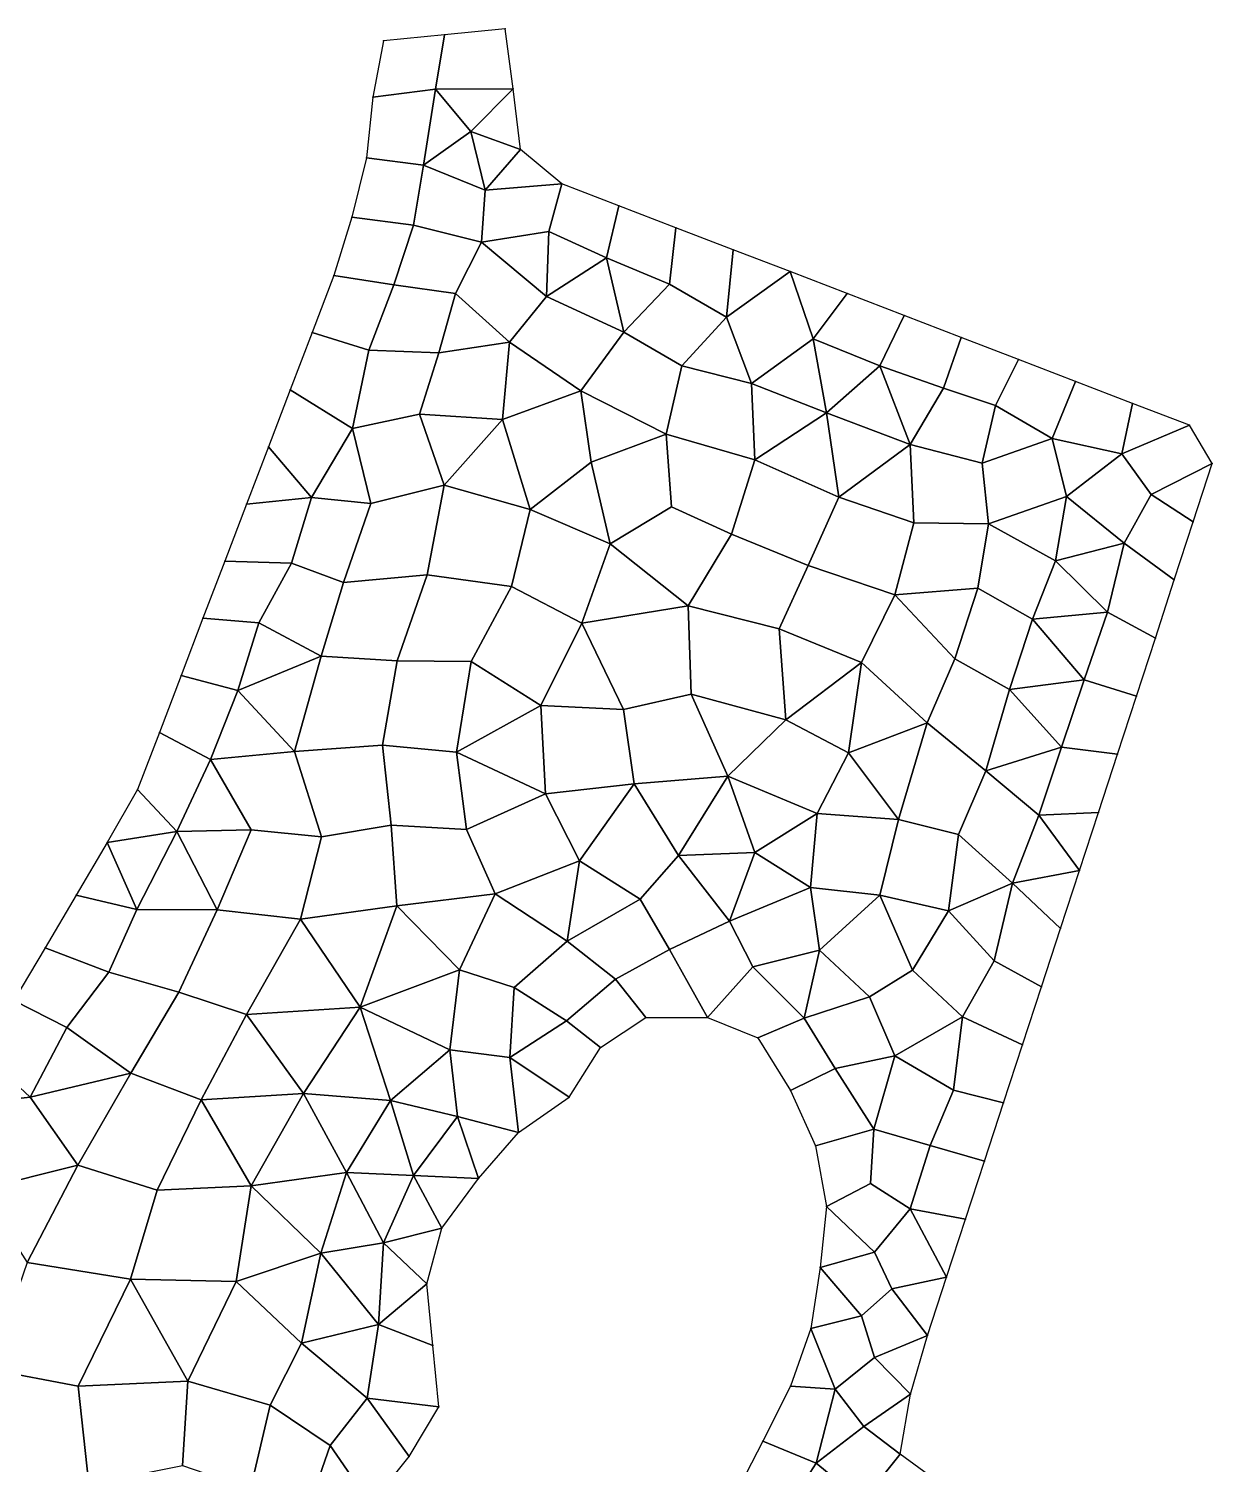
# Model space of a CAD drawing. Extents: x 380707 to 407438, y 6452841 to 6483357.
# Drawn here: x 391847.7 to 392040.9, y 6463491 to 6463725.3 of the extents above; entities that cross this region are included whole.
import ezdxf

# ---------------------------------------------------------------- set-up
doc = ezdxf.new("R2010")
doc.units = 0
for name, color, linetype in [('MESH_BOUND', 25, 'CONTINUOUS'), ('MESH_ELEMS', 18, 'CONTINUOUS'), ('MESH_NDSTRNGS', 17, 'CONTINUOUS'), ('MESH_NODES', 18, 'CONTINUOUS')]:
    doc.layers.add(name, color=color, linetype=linetype)

msp = doc.modelspace()

# ---------------------------------------------------------------- linework, layer by layer
at = {"layer": 'MESH_BOUND', "color": 25}
for points in [[(391925.517, 6463725.29, 2.354), (391915.587, 6463724.29, 2.381)], [(391926.801, 6463715.48, 2.419), (391925.517, 6463725.29, 2.354)], [(391905.657, 6463723.29, 2.382), (391903.884, 6463714.13, 2.41)], [(391915.587, 6463724.29, 2.381), (391905.657, 6463723.29, 2.382)], [(391928.012, 6463705.57, 0.844), (391926.801, 6463715.48, 2.419)], [(391903.884, 6463714.13, 2.41), (391902.882, 6463704.2, -1.199)], [(391902.882, 6463704.2, -1.199), (391900.49, 6463694.53, -1.261)], [(391934.734, 6463699.96, 1.141), (391928.012, 6463705.57, 0.844)], [(391944.049, 6463696.38, -0.44), (391934.734, 6463699.96, 1.141)], [(391900.49, 6463694.53, -1.261), (391897.534, 6463685.01, 0.052)], [(391953.365, 6463692.8, -1.881), (391944.049, 6463696.38, -0.44)], [(391962.68, 6463689.22, -1.725), (391953.365, 6463692.8, -1.881)], [(391971.995, 6463685.64, -0.803), (391962.68, 6463689.22, -1.725)], [(391897.534, 6463685.01, 0.052), (391893.975, 6463675.68, 1.649)], [(391981.31, 6463682.05, 1.838), (391971.995, 6463685.64, -0.803)], [(391990.625, 6463678.47, 0.335), (391981.31, 6463682.05, 1.838)], [(391999.94, 6463674.89, -1.229), (391990.625, 6463678.47, 0.335)], [(391893.975, 6463675.68, 1.649), (391890.416, 6463666.36, 2.757)], [(392009.256, 6463671.31, 1.126), (391999.94, 6463674.89, -1.229)], [(392018.571, 6463667.73, 0.098), (392009.256, 6463671.31, 1.126)], [(391890.416, 6463666.36, 2.757), (391886.857, 6463657.04, 0.383)], [(392027.886, 6463664.14, -1.284), (392018.571, 6463667.73, 0.098)], [(392037.201, 6463660.56, 0.294), (392027.886, 6463664.14, -1.284)], [(392040.898, 6463654.31, 1.72), (392037.201, 6463660.56, 0.294)], [(391886.857, 6463657.04, 0.383), (391883.298, 6463647.71, 2.064)], [(392037.8, 6463644.82, 0.501), (392040.898, 6463654.31, 1.72)], [(391883.298, 6463647.71, 2.064), (391879.739, 6463638.39, 0.756)], [(392034.702, 6463635.33, 0.964), (392037.8, 6463644.82, 0.501)], [(391879.739, 6463638.39, 0.756), (391876.18, 6463629.06, 0.36)], [(392031.604, 6463625.84, 1.719), (392034.702, 6463635.33, 0.964)], [(391876.18, 6463629.06, 0.36), (391872.62, 6463619.74, 0.917)], [(392028.506, 6463616.36, 1.879), (392031.604, 6463625.84, 1.719)], [(391872.62, 6463619.74, 0.917), (391869.061, 6463610.42, -0.744)], [(392025.407, 6463606.87, 1.878), (392028.506, 6463616.36, 1.879)], [(391869.061, 6463610.42, -0.744), (391865.502, 6463601.09, 0.768)], [(392022.309, 6463597.38, 1.883), (392025.407, 6463606.87, 1.878)], [(391865.502, 6463601.09, 0.768), (391860.552, 6463592.44, 2.544)], [(392019.211, 6463587.9, 0.955), (392022.309, 6463597.38, 1.883)], [(391860.552, 6463592.44, 2.544), (391855.474, 6463583.85, 2.726)], [(392016.113, 6463578.41, 1.555), (392019.211, 6463587.9, 0.955)], [(391855.474, 6463583.85, 2.726), (391850.395, 6463575.26, 1.204)], [(392013.015, 6463568.92, 1.992), (392016.113, 6463578.41, 1.555)], [(391850.395, 6463575.26, 1.204), (391845.316, 6463566.66, 0.321)], [(392009.917, 6463559.43, 1.856), (392013.015, 6463568.92, 1.992)], [(391941.067, 6463559, -0.137), (391948.441, 6463563.9, -0.472)], [(391948.441, 6463563.9, -0.472), (391958.519, 6463563.9, -0.319)], [(391958.519, 6463563.9, -0.319), (391966.746, 6463560.58, 0.024)], [(391966.746, 6463560.58, 0.024), (391972.039, 6463552.01, -0.022)], [(391935.935, 6463550.9, -0.054), (391941.067, 6463559, -0.137)], [(392006.819, 6463549.95, 1.766), (392009.917, 6463559.43, 1.856)], [(391972.039, 6463552.01, -0.022), (391976.126, 6463542.97, 0.464)], [(391927.665, 6463545.14, -0.296), (391935.935, 6463550.9, -0.054)], [(392003.721, 6463540.46, 1.648), (392006.819, 6463549.95, 1.766)], [(391921.117, 6463537.61, -0.235), (391927.665, 6463545.14, -0.296)], [(391976.126, 6463542.97, 0.464), (391977.934, 6463533.06, -0.071)], [(392000.623, 6463530.97, 1.17), (392003.721, 6463540.46, 1.648)], [(391915.142, 6463529.5, -0.327), (391921.117, 6463537.61, -0.235)], [(391977.934, 6463533.06, -0.071), (391976.904, 6463523.1, -0.211)], [(391997.525, 6463521.49, 0.148), (392000.623, 6463530.97, 1.17)], [(391912.698, 6463520.41, -0.142), (391915.142, 6463529.5, -0.327)], [(391976.904, 6463523.1, -0.211), (391975.385, 6463513.14, 0.151)], [(391994.427, 6463512, -0.721), (391997.525, 6463521.49, 0.148)], [(391913.679, 6463510.38, -0.221), (391912.698, 6463520.41, -0.142)], [(391975.385, 6463513.14, 0.151), (391972.042, 6463503.75, 1.333)], [(391991.648, 6463502.43, 1.379), (391994.427, 6463512, -0.721)], [(391914.66, 6463500.35, -0.316), (391913.679, 6463510.38, -0.221)], [(391972.042, 6463503.75, 1.333), (391967.556, 6463494.73, -0.72)], [(391989.96, 6463492.6, 0.621), (391991.648, 6463502.43, 1.379)], [(391909.829, 6463492.22, -0.838), (391914.66, 6463500.35, -0.316)], [(391967.556, 6463494.73, -0.72), (391962.907, 6463485.79, -2.578)], [(391996.884, 6463487.56, -1.059), (391989.96, 6463492.6, 0.621)], [(391903.577, 6463484.42, 0.105), (391909.829, 6463492.22, -0.838)]]:
    msp.add_polyline3d(points, dxfattribs=at)
at = {"layer": 'MESH_ELEMS', "color": 178}
for points in [[(391926.801, 6463715.48, 2.419), (391925.517, 6463725.29, 2.354), (391915.587, 6463724.29, 2.381), (391914.151, 6463715.4, 2.418)], [(391914.151, 6463715.4, 2.418), (391915.587, 6463724.29, 2.381), (391905.657, 6463723.29, 2.382), (391903.884, 6463714.13, 2.41)], [(391912.189, 6463703.03, -1.742), (391914.151, 6463715.4, 2.418), (391903.884, 6463714.13, 2.41), (391902.882, 6463704.2, -1.199)], [(391914.151, 6463715.4, 2.418), (391912.189, 6463703.03, -1.742), (391919.907, 6463708.54, 0.647), (391914.151, 6463715.4, 2.418)], [(391926.801, 6463715.48, 2.419), (391914.151, 6463715.4, 2.418), (391919.907, 6463708.54, 0.647), (391926.801, 6463715.48, 2.419)], [(391919.907, 6463708.54, 0.647), (391928.012, 6463705.57, 0.844), (391926.801, 6463715.48, 2.419), (391919.907, 6463708.54, 0.647)], [(391922.251, 6463698.95, -1.949), (391919.907, 6463708.54, 0.647), (391912.189, 6463703.03, -1.742), (391922.251, 6463698.95, -1.949)], [(391928.012, 6463705.57, 0.844), (391919.907, 6463708.54, 0.647), (391922.251, 6463698.95, -1.949), (391928.012, 6463705.57, 0.844)], [(391910.534, 6463693.25, -1.999), (391912.189, 6463703.03, -1.742), (391902.882, 6463704.2, -1.199), (391900.49, 6463694.53, -1.261)], [(391928.012, 6463705.57, 0.844), (391922.251, 6463698.95, -1.949), (391934.734, 6463699.96, 1.141), (391928.012, 6463705.57, 0.844)], [(391910.534, 6463693.25, -1.999), (391921.605, 6463690.44, -2.231), (391922.251, 6463698.95, -1.949), (391912.189, 6463703.03, -1.742)], [(391932.643, 6463692.18, -2.263), (391934.734, 6463699.96, 1.141), (391922.251, 6463698.95, -1.949), (391921.605, 6463690.44, -2.231)], [(391932.643, 6463692.18, -2.263), (391942.027, 6463687.9, -2.375), (391944.049, 6463696.38, -0.44), (391934.734, 6463699.96, 1.141)], [(391907.347, 6463683.49, -2.09), (391910.534, 6463693.25, -1.999), (391900.49, 6463694.53, -1.261), (391897.534, 6463685.01, 0.052)], [(391942.027, 6463687.9, -2.375), (391952.306, 6463683.58, -2.509), (391953.365, 6463692.8, -1.881), (391944.049, 6463696.38, -0.44)], [(391917.403, 6463682.06, -2.42), (391921.605, 6463690.44, -2.231), (391910.534, 6463693.25, -1.999), (391907.347, 6463683.49, -2.09)], [(391932.643, 6463692.18, -2.263), (391921.605, 6463690.44, -2.231), (391932.24, 6463681.56, -2.568), (391932.643, 6463692.18, -2.263)], [(391932.24, 6463681.56, -2.568), (391942.027, 6463687.9, -2.375), (391932.643, 6463692.18, -2.263), (391932.24, 6463681.56, -2.568)], [(391952.306, 6463683.58, -2.509), (391961.603, 6463678.22, -2.565), (391962.68, 6463689.22, -1.725), (391953.365, 6463692.8, -1.881)], [(391917.403, 6463682.06, -2.42), (391926.204, 6463674.14, -2.495), (391932.24, 6463681.56, -2.568), (391921.605, 6463690.44, -2.231)], [(391932.24, 6463681.56, -2.568), (391944.873, 6463675.74, -2.461), (391942.027, 6463687.9, -2.375), (391932.24, 6463681.56, -2.568)], [(391952.306, 6463683.58, -2.509), (391942.027, 6463687.9, -2.375), (391944.873, 6463675.74, -2.461), (391952.306, 6463683.58, -2.509)], [(391961.603, 6463678.22, -2.565), (391971.995, 6463685.64, -0.803), (391962.68, 6463689.22, -1.725), (391961.603, 6463678.22, -2.565)], [(391903.222, 6463672.84, -2.169), (391907.347, 6463683.49, -2.09), (391897.534, 6463685.01, 0.052), (391893.975, 6463675.68, 1.649)], [(391961.603, 6463678.22, -2.565), (391965.682, 6463667.38, -2.532), (391975.779, 6463674.67, -2.545), (391971.995, 6463685.64, -0.803)], [(391975.779, 6463674.67, -2.545), (391981.31, 6463682.05, 1.838), (391971.995, 6463685.64, -0.803), (391975.779, 6463674.67, -2.545)], [(391914.649, 6463672.37, -2.55), (391917.403, 6463682.06, -2.42), (391907.347, 6463683.49, -2.09), (391903.222, 6463672.84, -2.169)], [(391952.306, 6463683.58, -2.509), (391944.873, 6463675.74, -2.461), (391954.352, 6463670.25, -2.502), (391961.603, 6463678.22, -2.565)], [(391917.403, 6463682.06, -2.42), (391914.649, 6463672.37, -2.55), (391926.204, 6463674.14, -2.495), (391917.403, 6463682.06, -2.42)], [(391944.873, 6463675.74, -2.461), (391932.24, 6463681.56, -2.568), (391926.204, 6463674.14, -2.495), (391937.826, 6463666.18, -2.428)], [(391986.626, 6463670.26, -2.482), (391990.625, 6463678.47, 0.335), (391981.31, 6463682.05, 1.838), (391975.779, 6463674.67, -2.545)], [(391965.682, 6463667.38, -2.532), (391961.603, 6463678.22, -2.565), (391954.352, 6463670.25, -2.502), (391965.682, 6463667.38, -2.532)], [(391997.039, 6463666.61, -2.422), (391999.94, 6463674.89, -1.229), (391990.625, 6463678.47, 0.335), (391986.626, 6463670.26, -2.482)], [(391903.222, 6463672.84, -2.169), (391893.975, 6463675.68, 1.649), (391890.416, 6463666.36, 2.757), (391900.561, 6463660.03, -2.299)], [(391937.826, 6463666.18, -2.428), (391951.756, 6463659.09, -2.471), (391954.352, 6463670.25, -2.502), (391944.873, 6463675.74, -2.461)], [(391925.047, 6463661.5, -2.47), (391926.204, 6463674.14, -2.495), (391914.649, 6463672.37, -2.55), (391911.504, 6463662.37, -2.52)], [(391925.047, 6463661.5, -2.47), (391937.826, 6463666.18, -2.428), (391926.204, 6463674.14, -2.495), (391925.047, 6463661.5, -2.47)], [(391975.779, 6463674.67, -2.545), (391965.682, 6463667.38, -2.532), (391977.953, 6463662.62, -2.518), (391975.779, 6463674.67, -2.545)], [(391975.779, 6463674.67, -2.545), (391977.953, 6463662.62, -2.518), (391986.626, 6463670.26, -2.482), (391975.779, 6463674.67, -2.545)], [(392005.519, 6463663.77, -1.904), (392009.256, 6463671.31, 1.126), (391999.94, 6463674.89, -1.229), (391997.039, 6463666.61, -2.422)], [(391911.504, 6463662.37, -2.52), (391914.649, 6463672.37, -2.55), (391903.222, 6463672.84, -2.169), (391900.561, 6463660.03, -2.299)], [(392018.571, 6463667.73, 0.098), (392009.256, 6463671.31, 1.126), (392005.519, 6463663.77, -1.904), (392014.79, 6463658.43, -2.124)], [(391951.756, 6463659.09, -2.471), (391966.235, 6463654.9, -2.457), (391965.682, 6463667.38, -2.532), (391954.352, 6463670.25, -2.502)], [(391991.586, 6463657.42, -2.557), (391986.626, 6463670.26, -2.482), (391977.953, 6463662.62, -2.518), (391991.586, 6463657.42, -2.557)], [(391986.626, 6463670.26, -2.482), (391991.586, 6463657.42, -2.557), (391997.039, 6463666.61, -2.422), (391986.626, 6463670.26, -2.482)], [(391886.857, 6463657.04, 0.383), (391893.893, 6463648.75, -2.165), (391900.561, 6463660.03, -2.299), (391890.416, 6463666.36, 2.757)], [(391939.533, 6463654.55, -2.421), (391937.826, 6463666.18, -2.428), (391925.047, 6463661.5, -2.47), (391929.557, 6463646.83, -2.43)], [(391939.533, 6463654.55, -2.421), (391951.756, 6463659.09, -2.471), (391937.826, 6463666.18, -2.428), (391939.533, 6463654.55, -2.421)], [(391966.235, 6463654.9, -2.457), (391977.953, 6463662.62, -2.518), (391965.682, 6463667.38, -2.532), (391966.235, 6463654.9, -2.457)], [(392003.357, 6463654.36, -2.524), (392005.519, 6463663.77, -1.904), (391997.039, 6463666.61, -2.422), (391991.586, 6463657.42, -2.557)], [(392014.79, 6463658.43, -2.124), (392026.141, 6463655.89, -1.928), (392027.886, 6463664.14, -1.284), (392018.571, 6463667.73, 0.098)], [(392003.357, 6463654.36, -2.524), (392014.79, 6463658.43, -2.124), (392005.519, 6463663.77, -1.904), (392003.357, 6463654.36, -2.524)], [(392027.886, 6463664.14, -1.284), (392026.141, 6463655.89, -1.928), (392037.201, 6463660.56, 0.294), (392027.886, 6463664.14, -1.284)], [(391911.504, 6463662.37, -2.52), (391900.561, 6463660.03, -2.299), (391903.55, 6463647.8, -2.524), (391915.528, 6463650.78, -2.511)], [(391925.047, 6463661.5, -2.47), (391911.504, 6463662.37, -2.52), (391915.528, 6463650.78, -2.511), (391925.047, 6463661.5, -2.47)], [(391925.047, 6463661.5, -2.47), (391915.528, 6463650.78, -2.511), (391929.557, 6463646.83, -2.43), (391925.047, 6463661.5, -2.47)], [(391966.235, 6463654.9, -2.457), (391979.927, 6463648.82, -2.444), (391977.953, 6463662.62, -2.518), (391966.235, 6463654.9, -2.457)], [(391991.586, 6463657.42, -2.557), (391977.953, 6463662.62, -2.518), (391979.927, 6463648.82, -2.444), (391991.586, 6463657.42, -2.557)], [(391893.893, 6463648.75, -2.165), (391903.55, 6463647.8, -2.524), (391900.561, 6463660.03, -2.299), (391893.893, 6463648.75, -2.165)], [(391952.654, 6463647.25, -2.437), (391951.756, 6463659.09, -2.471), (391939.533, 6463654.55, -2.421), (391942.62, 6463641.22, -2.388)], [(391966.235, 6463654.9, -2.457), (391951.756, 6463659.09, -2.471), (391952.654, 6463647.25, -2.437), (391962.459, 6463642.79, -2.435)], [(392030.947, 6463649.28, -1.852), (392040.898, 6463654.31, 1.72), (392037.201, 6463660.56, 0.294), (392026.141, 6463655.89, -1.928)], [(391893.893, 6463648.75, -2.165), (391886.857, 6463657.04, 0.383), (391883.298, 6463647.71, 2.064), (391893.893, 6463648.75, -2.165)], [(391979.927, 6463648.82, -2.444), (391992.201, 6463644.65, -2.46), (391991.586, 6463657.42, -2.557), (391979.927, 6463648.82, -2.444)], [(391992.201, 6463644.65, -2.46), (392004.37, 6463644.46, -2.458), (392003.357, 6463654.36, -2.524), (391991.586, 6463657.42, -2.557)], [(392017.126, 6463648.93, -2.165), (392014.79, 6463658.43, -2.124), (392003.357, 6463654.36, -2.524), (392004.37, 6463644.46, -2.458)], [(392014.79, 6463658.43, -2.124), (392017.126, 6463648.93, -2.165), (392026.141, 6463655.89, -1.928), (392014.79, 6463658.43, -2.124)], [(391929.557, 6463646.83, -2.43), (391942.62, 6463641.22, -2.388), (391939.533, 6463654.55, -2.421), (391929.557, 6463646.83, -2.43)], [(391962.459, 6463642.79, -2.435), (391974.964, 6463637.65, -2.377), (391979.927, 6463648.82, -2.444), (391966.235, 6463654.9, -2.457)], [(392030.947, 6463649.28, -1.852), (392026.141, 6463655.89, -1.928), (392017.126, 6463648.93, -2.165), (392026.492, 6463641.33, -1.921)], [(392030.947, 6463649.28, -1.852), (392037.8, 6463644.82, 0.501), (392040.898, 6463654.31, 1.72), (392030.947, 6463649.28, -1.852)], [(391912.779, 6463636.17, -2.347), (391915.528, 6463650.78, -2.511), (391903.55, 6463647.8, -2.524), (391899.124, 6463634.92, -2.376)], [(391926.509, 6463634.27, -2.392), (391929.557, 6463646.83, -2.43), (391915.528, 6463650.78, -2.511), (391912.779, 6463636.17, -2.347)], [(391890.639, 6463638.05, -2.246), (391893.893, 6463648.75, -2.165), (391883.298, 6463647.71, 2.064), (391879.739, 6463638.39, 0.756)], [(391899.124, 6463634.92, -2.376), (391903.55, 6463647.8, -2.524), (391893.893, 6463648.75, -2.165), (391890.639, 6463638.05, -2.246)], [(391952.654, 6463647.25, -2.437), (391942.62, 6463641.22, -2.388), (391955.341, 6463631.08, -2.332), (391962.459, 6463642.79, -2.435)], [(391974.964, 6463637.65, -2.377), (391989.1, 6463632.89, -2.452), (391992.201, 6463644.65, -2.46), (391979.927, 6463648.82, -2.444)], [(392004.37, 6463644.46, -2.458), (392015.314, 6463638.45, -2.221), (392017.126, 6463648.93, -2.165), (392004.37, 6463644.46, -2.458)], [(392015.314, 6463638.45, -2.221), (392026.492, 6463641.33, -1.921), (392017.126, 6463648.93, -2.165), (392015.314, 6463638.45, -2.221)], [(392026.492, 6463641.33, -1.921), (392034.702, 6463635.33, 0.964), (392037.8, 6463644.82, 0.501), (392030.947, 6463649.28, -1.852)], [(391926.509, 6463634.27, -2.392), (391938.004, 6463628.29, -2.395), (391942.62, 6463641.22, -2.388), (391929.557, 6463646.83, -2.43)], [(391970.194, 6463627.33, -2.256), (391974.964, 6463637.65, -2.377), (391962.459, 6463642.79, -2.435), (391955.341, 6463631.08, -2.332)], [(392002.651, 6463633.97, -2.482), (392004.37, 6463644.46, -2.458), (391992.201, 6463644.65, -2.46), (391989.1, 6463632.89, -2.452)], [(392002.651, 6463633.97, -2.482), (392011.575, 6463628.9, -2.31), (392015.314, 6463638.45, -2.221), (392004.37, 6463644.46, -2.458)], [(391942.62, 6463641.22, -2.388), (391938.004, 6463628.29, -2.395), (391955.341, 6463631.08, -2.332), (391942.62, 6463641.22, -2.388)], [(392015.314, 6463638.45, -2.221), (392023.775, 6463630.04, -1.17), (392026.492, 6463641.33, -1.921), (392015.314, 6463638.45, -2.221)], [(392023.775, 6463630.04, -1.17), (392031.604, 6463625.84, 1.719), (392034.702, 6463635.33, 0.964), (392026.492, 6463641.33, -1.921)], [(391885.287, 6463628.3, -2.138), (391890.639, 6463638.05, -2.246), (391879.739, 6463638.39, 0.756), (391876.18, 6463629.06, 0.36)], [(391885.287, 6463628.3, -2.138), (391895.441, 6463622.88, -2.295), (391899.124, 6463634.92, -2.376), (391890.639, 6463638.05, -2.246)], [(392023.775, 6463630.04, -1.17), (392015.314, 6463638.45, -2.221), (392011.575, 6463628.9, -2.31), (392023.775, 6463630.04, -1.17)], [(391907.879, 6463622.14, -2.308), (391912.779, 6463636.17, -2.347), (391899.124, 6463634.92, -2.376), (391895.441, 6463622.88, -2.295)], [(391919.932, 6463622.03, -2.403), (391926.509, 6463634.27, -2.392), (391912.779, 6463636.17, -2.347), (391907.879, 6463622.14, -2.308)], [(391983.623, 6463621.86, -2.335), (391989.1, 6463632.89, -2.452), (391974.964, 6463637.65, -2.377), (391970.194, 6463627.33, -2.256)], [(391919.932, 6463622.03, -2.403), (391931.322, 6463614.84, -2.386), (391938.004, 6463628.29, -2.395), (391926.509, 6463634.27, -2.392)], [(391989.1, 6463632.89, -2.452), (391998.864, 6463622.43, -2.484), (392002.651, 6463633.97, -2.482), (391989.1, 6463632.89, -2.452)], [(391998.864, 6463622.43, -2.484), (392007.794, 6463617.41, -2.275), (392011.575, 6463628.9, -2.31), (392002.651, 6463633.97, -2.482)], [(391944.813, 6463614.16, -2.36), (391955.869, 6463616.66, -2.27), (391955.341, 6463631.08, -2.332), (391938.004, 6463628.29, -2.395)], [(391955.869, 6463616.66, -2.27), (391971.295, 6463612.48, -2.261), (391970.194, 6463627.33, -2.256), (391955.341, 6463631.08, -2.332)], [(391998.864, 6463622.43, -2.484), (391989.1, 6463632.89, -2.452), (391983.623, 6463621.86, -2.335), (391994.359, 6463611.99, -2.404)], [(391881.858, 6463617.28, -2.099), (391885.287, 6463628.3, -2.138), (391876.18, 6463629.06, 0.36), (391872.62, 6463619.74, 0.917)], [(392007.794, 6463617.41, -2.275), (392020.003, 6463618.99, -0.508), (392011.575, 6463628.9, -2.31), (392007.794, 6463617.41, -2.275)], [(392011.575, 6463628.9, -2.31), (392020.003, 6463618.99, -0.508), (392023.775, 6463630.04, -1.17), (392011.575, 6463628.9, -2.31)], [(392031.604, 6463625.84, 1.719), (392023.775, 6463630.04, -1.17), (392020.003, 6463618.99, -0.508), (392028.506, 6463616.36, 1.879)], [(391885.287, 6463628.3, -2.138), (391881.858, 6463617.28, -2.099), (391895.441, 6463622.88, -2.295), (391885.287, 6463628.3, -2.138)], [(391931.322, 6463614.84, -2.386), (391944.813, 6463614.16, -2.36), (391938.004, 6463628.29, -2.395), (391931.322, 6463614.84, -2.386)], [(391970.194, 6463627.33, -2.256), (391971.295, 6463612.48, -2.261), (391983.623, 6463621.86, -2.335), (391970.194, 6463627.33, -2.256)], [(391881.858, 6463617.28, -2.099), (391891.117, 6463607.31, -2.254), (391895.441, 6463622.88, -2.295), (391881.858, 6463617.28, -2.099)], [(391905.501, 6463608.35, -2.296), (391907.879, 6463622.14, -2.308), (391895.441, 6463622.88, -2.295), (391891.117, 6463607.31, -2.254)], [(391917.532, 6463607.21, -2.337), (391919.932, 6463622.03, -2.403), (391907.879, 6463622.14, -2.308), (391905.501, 6463608.35, -2.296)], [(391919.932, 6463622.03, -2.403), (391917.532, 6463607.21, -2.337), (391931.322, 6463614.84, -2.386), (391919.932, 6463622.03, -2.403)], [(391971.295, 6463612.48, -2.261), (391981.529, 6463607.11, -2.124), (391983.623, 6463621.86, -2.335), (391971.295, 6463612.48, -2.261)], [(391983.623, 6463621.86, -2.335), (391981.529, 6463607.11, -2.124), (391994.359, 6463611.99, -2.404), (391983.623, 6463621.86, -2.335)], [(391994.359, 6463611.99, -2.404), (392003.923, 6463604.15, -2.195), (392007.794, 6463617.41, -2.275), (391998.864, 6463622.43, -2.484)], [(391869.061, 6463610.42, -0.744), (391877.383, 6463606.02, -1.896), (391881.858, 6463617.28, -2.099), (391872.62, 6463619.74, 0.917)], [(391881.858, 6463617.28, -2.099), (391877.383, 6463606.02, -1.896), (391891.117, 6463607.31, -2.254), (391881.858, 6463617.28, -2.099)], [(392016.303, 6463608.05, -0.198), (392007.794, 6463617.41, -2.275), (392003.923, 6463604.15, -2.195), (392016.303, 6463608.05, -0.198)], [(392016.303, 6463608.05, -0.198), (392020.003, 6463618.99, -0.508), (392007.794, 6463617.41, -2.275), (392016.303, 6463608.05, -0.198)], [(392025.407, 6463606.87, 1.878), (392028.506, 6463616.36, 1.879), (392020.003, 6463618.99, -0.508), (392016.303, 6463608.05, -0.198)], [(391932.102, 6463600.42, -2.456), (391931.322, 6463614.84, -2.386), (391917.532, 6463607.21, -2.337), (391932.102, 6463600.42, -2.456)], [(391932.102, 6463600.42, -2.456), (391946.543, 6463602.02, -2.308), (391944.813, 6463614.16, -2.36), (391931.322, 6463614.84, -2.386)], [(391955.869, 6463616.66, -2.27), (391944.813, 6463614.16, -2.36), (391946.543, 6463602.02, -2.308), (391961.84, 6463603.31, -2.4)], [(391971.295, 6463612.48, -2.261), (391955.869, 6463616.66, -2.27), (391961.84, 6463603.31, -2.4), (391971.295, 6463612.48, -2.261)], [(391971.295, 6463612.48, -2.261), (391961.84, 6463603.31, -2.4), (391976.406, 6463597.18, -2.078), (391981.529, 6463607.11, -2.124)], [(391865.502, 6463601.09, 0.768), (391871.926, 6463594.25, -1.812), (391877.383, 6463606.02, -1.896), (391869.061, 6463610.42, -0.744)], [(391989.682, 6463596.21, -2.221), (391994.359, 6463611.99, -2.404), (391981.529, 6463607.11, -2.124), (391989.682, 6463596.21, -2.221)], [(391989.682, 6463596.21, -2.221), (391999.489, 6463593.75, -2.235), (392003.923, 6463604.15, -2.195), (391994.359, 6463611.99, -2.404)], [(391895.513, 6463593.38, -2.209), (391906.892, 6463595.31, -2.315), (391905.501, 6463608.35, -2.296), (391891.117, 6463607.31, -2.254)], [(391906.892, 6463595.31, -2.315), (391919.202, 6463594.59, -2.213), (391917.532, 6463607.21, -2.337), (391905.501, 6463608.35, -2.296)], [(392012.583, 6463596.94, -1.644), (392016.303, 6463608.05, -0.198), (392003.923, 6463604.15, -2.195), (392012.583, 6463596.94, -1.644)], [(392016.303, 6463608.05, -0.198), (392012.583, 6463596.94, -1.644), (392022.309, 6463597.38, 1.883), (392025.407, 6463606.87, 1.878)], [(391884.023, 6463594.55, -2.21), (391877.383, 6463606.02, -1.896), (391871.926, 6463594.25, -1.812), (391884.023, 6463594.55, -2.21)], [(391884.023, 6463594.55, -2.21), (391895.513, 6463593.38, -2.209), (391891.117, 6463607.31, -2.254), (391877.383, 6463606.02, -1.896)], [(391917.532, 6463607.21, -2.337), (391919.202, 6463594.59, -2.213), (391932.102, 6463600.42, -2.456), (391917.532, 6463607.21, -2.337)], [(391989.682, 6463596.21, -2.221), (391981.529, 6463607.11, -2.124), (391976.406, 6463597.18, -2.078), (391989.682, 6463596.21, -2.221)], [(391946.543, 6463602.02, -2.308), (391953.772, 6463590.33, -2.313), (391961.84, 6463603.31, -2.4), (391946.543, 6463602.02, -2.308)], [(391953.772, 6463590.33, -2.313), (391966.255, 6463590.83, -2.227), (391961.84, 6463603.31, -2.4), (391953.772, 6463590.33, -2.313)], [(391976.406, 6463597.18, -2.078), (391961.84, 6463603.31, -2.4), (391966.255, 6463590.83, -2.227), (391976.406, 6463597.18, -2.078)], [(391999.489, 6463593.75, -2.235), (392008.309, 6463585.8, -1.978), (392012.583, 6463596.94, -1.644), (392003.923, 6463604.15, -2.195)], [(391865.502, 6463601.09, 0.768), (391860.552, 6463592.44, 2.544), (391871.926, 6463594.25, -1.812), (391865.502, 6463601.09, 0.768)], [(391937.65, 6463589.45, -2.385), (391932.102, 6463600.42, -2.456), (391919.202, 6463594.59, -2.213), (391923.884, 6463584.08, -2.364)], [(391932.102, 6463600.42, -2.456), (391937.65, 6463589.45, -2.385), (391946.543, 6463602.02, -2.308), (391932.102, 6463600.42, -2.456)], [(391953.772, 6463590.33, -2.313), (391946.543, 6463602.02, -2.308), (391937.65, 6463589.45, -2.385), (391947.54, 6463583.23, -2.389)], [(391966.255, 6463590.83, -2.227), (391975.344, 6463585.12, -2.206), (391976.406, 6463597.18, -2.078), (391966.255, 6463590.83, -2.227)], [(391986.626, 6463583.85, -2.267), (391989.682, 6463596.21, -2.221), (391976.406, 6463597.18, -2.078), (391975.344, 6463585.12, -2.206)], [(391999.489, 6463593.75, -2.235), (391989.682, 6463596.21, -2.221), (391986.626, 6463583.85, -2.267), (391997.863, 6463581.33, -2.136)], [(392012.583, 6463596.94, -1.644), (392008.309, 6463585.8, -1.978), (392019.211, 6463587.9, 0.955), (392012.583, 6463596.94, -1.644)], [(392022.309, 6463597.38, 1.883), (392012.583, 6463596.94, -1.644), (392019.211, 6463587.9, 0.955), (392022.309, 6463597.38, 1.883)], [(391860.552, 6463592.44, 2.544), (391865.386, 6463581.51, 1.065), (391871.926, 6463594.25, -1.812), (391860.552, 6463592.44, 2.544)], [(391878.515, 6463581.45, -2.045), (391871.926, 6463594.25, -1.812), (391865.386, 6463581.51, 1.065), (391878.515, 6463581.45, -2.045)], [(391878.515, 6463581.45, -2.045), (391884.023, 6463594.55, -2.21), (391871.926, 6463594.25, -1.812), (391878.515, 6463581.45, -2.045)], [(391892.11, 6463579.94, -2.354), (391895.513, 6463593.38, -2.209), (391884.023, 6463594.55, -2.21), (391878.515, 6463581.45, -2.045)], [(391907.801, 6463582.14, -2.313), (391906.892, 6463595.31, -2.315), (391895.513, 6463593.38, -2.209), (391892.11, 6463579.94, -2.354)], [(391907.801, 6463582.14, -2.313), (391923.884, 6463584.08, -2.364), (391919.202, 6463594.59, -2.213), (391906.892, 6463595.31, -2.315)], [(391997.863, 6463581.33, -2.136), (392008.309, 6463585.8, -1.978), (391999.489, 6463593.75, -2.235), (391997.863, 6463581.33, -2.136)], [(391855.474, 6463583.85, 2.726), (391865.386, 6463581.51, 1.065), (391860.552, 6463592.44, 2.544), (391855.474, 6463583.85, 2.726)], [(391935.606, 6463576.37, -2.366), (391937.65, 6463589.45, -2.385), (391923.884, 6463584.08, -2.364), (391935.606, 6463576.37, -2.366)], [(391947.54, 6463583.23, -2.389), (391937.65, 6463589.45, -2.385), (391935.606, 6463576.37, -2.366), (391947.54, 6463583.23, -2.389)], [(391947.54, 6463583.23, -2.389), (391952.32, 6463575, -1.908), (391962.095, 6463579.64, -2.189), (391953.772, 6463590.33, -2.313)], [(391953.772, 6463590.33, -2.313), (391962.095, 6463579.64, -2.189), (391966.255, 6463590.83, -2.227), (391953.772, 6463590.33, -2.313)], [(391962.095, 6463579.64, -2.189), (391975.344, 6463585.12, -2.206), (391966.255, 6463590.83, -2.227), (391962.095, 6463579.64, -2.189)], [(392019.211, 6463587.9, 0.955), (392008.309, 6463585.8, -1.978), (392016.113, 6463578.41, 1.555), (392019.211, 6463587.9, 0.955)], [(391918.065, 6463571.68, -2.356), (391923.884, 6463584.08, -2.364), (391907.801, 6463582.14, -2.313), (391918.065, 6463571.68, -2.356)], [(391926.978, 6463568.82, -2.212), (391935.606, 6463576.37, -2.366), (391923.884, 6463584.08, -2.364), (391918.065, 6463571.68, -2.356)], [(391976.813, 6463574.9, -2.064), (391975.344, 6463585.12, -2.206), (391962.095, 6463579.64, -2.189), (391965.93, 6463572.19, -1.773)], [(391986.626, 6463583.85, -2.267), (391975.344, 6463585.12, -2.206), (391976.813, 6463574.9, -2.064), (391986.626, 6463583.85, -2.267)], [(392005.292, 6463573.17, -0.641), (392008.309, 6463585.8, -1.978), (391997.863, 6463581.33, -2.136), (392005.292, 6463573.17, -0.641)], [(392016.113, 6463578.41, 1.555), (392008.309, 6463585.8, -1.978), (392005.292, 6463573.17, -0.641), (392013.015, 6463568.92, 1.992)], [(391860.829, 6463571.3, -1.603), (391865.386, 6463581.51, 1.065), (391855.474, 6463583.85, 2.726), (391850.395, 6463575.26, 1.204)], [(391907.801, 6463582.14, -2.313), (391892.11, 6463579.94, -2.354), (391901.823, 6463565.56, -2.421), (391907.801, 6463582.14, -2.313)], [(391918.065, 6463571.68, -2.356), (391907.801, 6463582.14, -2.313), (391901.823, 6463565.56, -2.421), (391918.065, 6463571.68, -2.356)], [(391943.486, 6463570.18, -1.633), (391952.32, 6463575, -1.908), (391947.54, 6463583.23, -2.389), (391935.606, 6463576.37, -2.366)], [(391984.928, 6463567.25, -1.646), (391991.955, 6463571.64, -1.975), (391986.626, 6463583.85, -2.267), (391976.813, 6463574.9, -2.064)], [(391997.863, 6463581.33, -2.136), (391986.626, 6463583.85, -2.267), (391991.955, 6463571.64, -1.975), (391997.863, 6463581.33, -2.136)], [(391872.246, 6463568.02, -2.056), (391878.515, 6463581.45, -2.045), (391865.386, 6463581.51, 1.065), (391860.829, 6463571.3, -1.603)], [(391883.291, 6463564.39, -2.29), (391892.11, 6463579.94, -2.354), (391878.515, 6463581.45, -2.045), (391872.246, 6463568.02, -2.056)], [(391892.11, 6463579.94, -2.354), (391883.291, 6463564.39, -2.29), (391901.823, 6463565.56, -2.421), (391892.11, 6463579.94, -2.354)], [(391965.93, 6463572.19, -1.773), (391962.095, 6463579.64, -2.189), (391952.32, 6463575, -1.908), (391958.519, 6463563.9, -0.319)], [(391991.955, 6463571.64, -1.975), (392000.108, 6463564.02, 0.999), (392005.292, 6463573.17, -0.641), (391997.863, 6463581.33, -2.136)], [(391853.932, 6463562.26, -0.314), (391860.829, 6463571.3, -1.603), (391850.395, 6463575.26, 1.204), (391845.316, 6463566.66, 0.321)], [(391935.606, 6463576.37, -2.366), (391926.978, 6463568.82, -2.212), (391935.494, 6463563.33, -1.53), (391943.486, 6463570.18, -1.633)], [(391952.32, 6463575, -1.908), (391943.486, 6463570.18, -1.633), (391948.441, 6463563.9, -0.472), (391958.519, 6463563.9, -0.319)], [(391976.813, 6463574.9, -2.064), (391965.93, 6463572.19, -1.773), (391974.283, 6463563.77, -0.994), (391976.813, 6463574.9, -2.064)], [(391984.928, 6463567.25, -1.646), (391976.813, 6463574.9, -2.064), (391974.283, 6463563.77, -0.994), (391984.928, 6463567.25, -1.646)], [(392000.108, 6463564.02, 0.999), (392009.917, 6463559.43, 1.856), (392013.015, 6463568.92, 1.992), (392005.292, 6463573.17, -0.641)], [(391864.419, 6463554.83, -1.972), (391872.246, 6463568.02, -2.056), (391860.829, 6463571.3, -1.603), (391853.932, 6463562.26, -0.314)], [(391918.065, 6463571.68, -2.356), (391901.823, 6463565.56, -2.421), (391916.463, 6463558.62, -2.374), (391918.065, 6463571.68, -2.356)], [(391926.978, 6463568.82, -2.212), (391918.065, 6463571.68, -2.356), (391916.463, 6463558.62, -2.374), (391926.271, 6463557.37, -2.078)], [(391941.067, 6463559, -0.137), (391948.441, 6463563.9, -0.472), (391943.486, 6463570.18, -1.633), (391935.494, 6463563.33, -1.53)], [(391966.746, 6463560.58, 0.024), (391974.283, 6463563.77, -0.994), (391965.93, 6463572.19, -1.773), (391958.519, 6463563.9, -0.319)], [(391991.955, 6463571.64, -1.975), (391984.928, 6463567.25, -1.646), (391989.082, 6463557.63, -1.414), (392000.108, 6463564.02, 0.999)], [(391875.907, 6463550.47, -2.276), (391883.291, 6463564.39, -2.29), (391872.246, 6463568.02, -2.056), (391864.419, 6463554.83, -1.972)], [(391926.978, 6463568.82, -2.212), (391926.271, 6463557.37, -2.078), (391935.494, 6463563.33, -1.53), (391926.978, 6463568.82, -2.212)], [(391840.237, 6463558.07, 0.276), (391847.962, 6463550.91, -1.328), (391853.932, 6463562.26, -0.314), (391845.316, 6463566.66, 0.321)], [(391892.586, 6463551.49, -2.292), (391901.823, 6463565.56, -2.421), (391883.291, 6463564.39, -2.29), (391892.586, 6463551.49, -2.292)], [(391892.586, 6463551.49, -2.292), (391906.794, 6463550.33, -2.231), (391901.823, 6463565.56, -2.421), (391892.586, 6463551.49, -2.292)], [(391906.794, 6463550.33, -2.231), (391916.463, 6463558.62, -2.374), (391901.823, 6463565.56, -2.421), (391906.794, 6463550.33, -2.231)], [(391979.327, 6463555.59, -0.842), (391989.082, 6463557.63, -1.414), (391984.928, 6463567.25, -1.646), (391974.283, 6463563.77, -0.994)], [(391892.586, 6463551.49, -2.292), (391883.291, 6463564.39, -2.29), (391875.907, 6463550.47, -2.276), (391892.586, 6463551.49, -2.292)], [(391935.935, 6463550.9, -0.054), (391941.067, 6463559, -0.137), (391935.494, 6463563.33, -1.53), (391926.271, 6463557.37, -2.078)], [(391974.283, 6463563.77, -0.994), (391966.746, 6463560.58, 0.024), (391972.039, 6463552.01, -0.022), (391979.327, 6463555.59, -0.842)], [(392000.108, 6463564.02, 0.999), (391989.082, 6463557.63, -1.414), (391998.677, 6463552.04, 0.863), (392000.108, 6463564.02, 0.999)], [(391998.677, 6463552.04, 0.863), (392006.819, 6463549.95, 1.766), (392009.917, 6463559.43, 1.856), (392000.108, 6463564.02, 0.999)], [(391853.932, 6463562.26, -0.314), (391847.962, 6463550.91, -1.328), (391864.419, 6463554.83, -1.972), (391853.932, 6463562.26, -0.314)], [(391916.463, 6463558.62, -2.374), (391906.794, 6463550.33, -2.231), (391917.709, 6463547.72, -1.971), (391916.463, 6463558.62, -2.374)], [(391917.709, 6463547.72, -1.971), (391927.665, 6463545.14, -0.296), (391926.271, 6463557.37, -2.078), (391916.463, 6463558.62, -2.374)], [(391835.158, 6463549.48, -0.401), (391847.962, 6463550.91, -1.328), (391840.237, 6463558.07, 0.276), (391835.158, 6463549.48, -0.401)], [(391935.935, 6463550.9, -0.054), (391926.271, 6463557.37, -2.078), (391927.665, 6463545.14, -0.296), (391935.935, 6463550.9, -0.054)], [(391989.082, 6463557.63, -1.414), (391979.327, 6463555.59, -0.842), (391985.645, 6463545.69, -1.003), (391989.082, 6463557.63, -1.414)], [(391989.082, 6463557.63, -1.414), (391985.645, 6463545.69, -1.003), (391994.859, 6463543.01, -0.509), (391998.677, 6463552.04, 0.863)], [(391864.419, 6463554.83, -1.972), (391847.962, 6463550.91, -1.328), (391855.754, 6463539.79, -1.586), (391864.419, 6463554.83, -1.972)], [(391868.692, 6463535.71, -2.148), (391875.907, 6463550.47, -2.276), (391864.419, 6463554.83, -1.972), (391855.754, 6463539.79, -1.586)], [(391976.126, 6463542.97, 0.464), (391985.645, 6463545.69, -1.003), (391979.327, 6463555.59, -0.842), (391972.039, 6463552.01, -0.022)], [(391884.048, 6463536.44, -2.261), (391892.586, 6463551.49, -2.292), (391875.907, 6463550.47, -2.276), (391884.048, 6463536.44, -2.261)], [(391884.048, 6463536.44, -2.261), (391899.591, 6463538.62, -2.306), (391892.586, 6463551.49, -2.292), (391884.048, 6463536.44, -2.261)], [(391899.591, 6463538.62, -2.306), (391906.794, 6463550.33, -2.231), (391892.586, 6463551.49, -2.292), (391899.591, 6463538.62, -2.306)], [(392003.721, 6463540.46, 1.648), (392006.819, 6463549.95, 1.766), (391998.677, 6463552.04, 0.863), (391994.859, 6463543.01, -0.509)], [(391839.848, 6463535.8, -1.453), (391855.754, 6463539.79, -1.586), (391847.962, 6463550.91, -1.328), (391835.158, 6463549.48, -0.401)], [(391868.692, 6463535.71, -2.148), (391884.048, 6463536.44, -2.261), (391875.907, 6463550.47, -2.276), (391868.692, 6463535.71, -2.148)], [(391910.526, 6463538.1, -1.639), (391906.794, 6463550.33, -2.231), (391899.591, 6463538.62, -2.306), (391910.526, 6463538.1, -1.639)], [(391906.794, 6463550.33, -2.231), (391910.526, 6463538.1, -1.639), (391917.709, 6463547.72, -1.971), (391906.794, 6463550.33, -2.231)], [(391910.526, 6463538.1, -1.639), (391921.117, 6463537.61, -0.235), (391917.709, 6463547.72, -1.971), (391910.526, 6463538.1, -1.639)], [(391921.117, 6463537.61, -0.235), (391927.665, 6463545.14, -0.296), (391917.709, 6463547.72, -1.971), (391921.117, 6463537.61, -0.235)], [(391985.098, 6463536.83, -1.223), (391985.645, 6463545.69, -1.003), (391976.126, 6463542.97, 0.464), (391977.934, 6463533.06, -0.071)], [(391985.098, 6463536.83, -1.223), (391991.597, 6463532.68, -1.74), (391994.859, 6463543.01, -0.509), (391985.645, 6463545.69, -1.003)], [(392000.623, 6463530.97, 1.17), (392003.721, 6463540.46, 1.648), (391994.859, 6463543.01, -0.509), (391991.597, 6463532.68, -1.74)], [(391839.848, 6463535.8, -1.453), (391847.511, 6463523.91, -1.559), (391855.754, 6463539.79, -1.586), (391839.848, 6463535.8, -1.453)], [(391864.362, 6463521.18, -1.91), (391868.692, 6463535.71, -2.148), (391855.754, 6463539.79, -1.586), (391847.511, 6463523.91, -1.559)], [(391895.411, 6463525.44, -2.3), (391899.591, 6463538.62, -2.306), (391884.048, 6463536.44, -2.261), (391895.411, 6463525.44, -2.3)], [(391905.638, 6463527.1, -1.897), (391899.591, 6463538.62, -2.306), (391895.411, 6463525.44, -2.3), (391905.638, 6463527.1, -1.897)], [(391899.591, 6463538.62, -2.306), (391905.638, 6463527.1, -1.897), (391910.526, 6463538.1, -1.639), (391899.591, 6463538.62, -2.306)], [(391910.526, 6463538.1, -1.639), (391905.638, 6463527.1, -1.897), (391915.142, 6463529.5, -0.327), (391910.526, 6463538.1, -1.639)], [(391921.117, 6463537.61, -0.235), (391910.526, 6463538.1, -1.639), (391915.142, 6463529.5, -0.327), (391921.117, 6463537.61, -0.235)], [(391868.692, 6463535.71, -2.148), (391864.362, 6463521.18, -1.91), (391881.614, 6463520.82, -2.335), (391884.048, 6463536.44, -2.261)], [(391895.411, 6463525.44, -2.3), (391884.048, 6463536.44, -2.261), (391881.614, 6463520.82, -2.335), (391895.411, 6463525.44, -2.3)], [(391985.098, 6463536.83, -1.223), (391977.934, 6463533.06, -0.071), (391985.786, 6463525.62, -1.774), (391991.597, 6463532.68, -1.74)], [(391977.934, 6463533.06, -0.071), (391976.904, 6463523.1, -0.211), (391985.786, 6463525.62, -1.774), (391977.934, 6463533.06, -0.071)], [(391991.597, 6463532.68, -1.74), (391985.786, 6463525.62, -1.774), (391988.598, 6463519.64, -1.845), (391997.525, 6463521.49, 0.148)], [(392000.623, 6463530.97, 1.17), (391991.597, 6463532.68, -1.74), (391997.525, 6463521.49, 0.148), (392000.623, 6463530.97, 1.17)], [(391912.698, 6463520.41, -0.142), (391915.142, 6463529.5, -0.327), (391905.638, 6463527.1, -1.897), (391912.698, 6463520.41, -0.142)], [(391895.411, 6463525.44, -2.3), (391881.614, 6463520.82, -2.335), (391892.251, 6463510.77, -2.278), (391895.411, 6463525.44, -2.3)], [(391904.848, 6463513.79, -1.772), (391895.411, 6463525.44, -2.3), (391892.251, 6463510.77, -2.278), (391904.848, 6463513.79, -1.772)], [(391905.638, 6463527.1, -1.897), (391895.411, 6463525.44, -2.3), (391904.848, 6463513.79, -1.772), (391905.638, 6463527.1, -1.897)], [(391905.638, 6463527.1, -1.897), (391904.848, 6463513.79, -1.772), (391912.698, 6463520.41, -0.142), (391905.638, 6463527.1, -1.897)], [(391985.786, 6463525.62, -1.774), (391976.904, 6463523.1, -0.211), (391983.644, 6463515.18, -1.915), (391988.598, 6463519.64, -1.845)], [(391855.816, 6463503.75, -1.934), (391864.362, 6463521.18, -1.91), (391847.511, 6463523.91, -1.559), (391841.423, 6463506.43, -1.713)], [(391983.644, 6463515.18, -1.915), (391976.904, 6463523.1, -0.211), (391975.385, 6463513.14, 0.151), (391983.644, 6463515.18, -1.915)], [(391864.362, 6463521.18, -1.91), (391855.816, 6463503.75, -1.934), (391873.682, 6463504.52, -2.158), (391864.362, 6463521.18, -1.91)], [(391881.614, 6463520.82, -2.335), (391864.362, 6463521.18, -1.91), (391873.682, 6463504.52, -2.158), (391881.614, 6463520.82, -2.335)], [(391892.251, 6463510.77, -2.278), (391881.614, 6463520.82, -2.335), (391873.682, 6463504.52, -2.158), (391887.15, 6463500.64, -2.213)], [(391997.525, 6463521.49, 0.148), (391988.598, 6463519.64, -1.845), (391994.427, 6463512, -0.721), (391997.525, 6463521.49, 0.148)], [(391913.679, 6463510.38, -0.221), (391912.698, 6463520.41, -0.142), (391904.848, 6463513.79, -1.772), (391913.679, 6463510.38, -0.221)], [(391994.427, 6463512, -0.721), (391988.598, 6463519.64, -1.845), (391983.644, 6463515.18, -1.915), (391985.776, 6463508.41, -2.109)], [(391902.956, 6463501.75, -1.787), (391904.848, 6463513.79, -1.772), (391892.251, 6463510.77, -2.278), (391902.956, 6463501.75, -1.787)], [(391902.956, 6463501.75, -1.787), (391914.66, 6463500.35, -0.316), (391913.679, 6463510.38, -0.221), (391904.848, 6463513.79, -1.772)], [(391975.385, 6463513.14, 0.151), (391979.325, 6463503.24, -1.403), (391985.776, 6463508.41, -2.109), (391983.644, 6463515.18, -1.915)], [(391975.385, 6463513.14, 0.151), (391972.042, 6463503.75, 1.333), (391979.325, 6463503.24, -1.403), (391975.385, 6463513.14, 0.151)], [(391994.427, 6463512, -0.721), (391985.776, 6463508.41, -2.109), (391991.648, 6463502.43, 1.379), (391994.427, 6463512, -0.721)], [(391902.956, 6463501.75, -1.787), (391892.251, 6463510.77, -2.278), (391887.15, 6463500.64, -2.213), (391896.918, 6463494.06, -2.065)], [(391979.325, 6463503.24, -1.403), (391984.006, 6463497.12, -2.032), (391991.648, 6463502.43, 1.379), (391985.776, 6463508.41, -2.109)], [(391834.389, 6463491.21, -1.964), (391857.524, 6463487.75, -2.132), (391855.816, 6463503.75, -1.934), (391841.423, 6463506.43, -1.713)], [(391872.857, 6463490.79, -2.211), (391873.682, 6463504.52, -2.158), (391855.816, 6463503.75, -1.934), (391857.524, 6463487.75, -2.132)], [(391887.15, 6463500.64, -2.213), (391873.682, 6463504.52, -2.158), (391872.857, 6463490.79, -2.211), (391883.934, 6463486.95, -2.178)], [(391976.241, 6463491.16, -3.292), (391979.325, 6463503.24, -1.403), (391972.042, 6463503.75, 1.333), (391967.556, 6463494.73, -0.72)], [(391979.325, 6463503.24, -1.403), (391976.241, 6463491.16, -3.292), (391984.006, 6463497.12, -2.032), (391979.325, 6463503.24, -1.403)], [(391991.648, 6463502.43, 1.379), (391984.006, 6463497.12, -2.032), (391989.96, 6463492.6, 0.621), (391991.648, 6463502.43, 1.379)], [(391896.918, 6463494.06, -2.065), (391887.15, 6463500.64, -2.213), (391883.934, 6463486.95, -2.178), (391893.098, 6463482.94, -1.832)], [(391909.829, 6463492.22, -0.838), (391902.956, 6463501.75, -1.787), (391896.918, 6463494.06, -2.065), (391903.577, 6463484.42, 0.105)], [(391902.956, 6463501.75, -1.787), (391909.829, 6463492.22, -0.838), (391914.66, 6463500.35, -0.316), (391902.956, 6463501.75, -1.787)], [(391984.006, 6463497.12, -2.032), (391976.241, 6463491.16, -3.292), (391983.804, 6463484.94, -2.368), (391989.96, 6463492.6, 0.621)], [(391896.918, 6463494.06, -2.065), (391893.098, 6463482.94, -1.832), (391903.577, 6463484.42, 0.105), (391896.918, 6463494.06, -2.065)], [(391967.556, 6463494.73, -0.72), (391962.907, 6463485.79, -2.578), (391970.85, 6463482.77, -3.24), (391976.241, 6463491.16, -3.292)], [(391992.58, 6463479.7, -3.202), (391996.884, 6463487.56, -1.059), (391989.96, 6463492.6, 0.621), (391983.804, 6463484.94, -2.368)], [(391834.389, 6463491.21, -1.964), (391841.708, 6463472.2, -2.174), (391857.524, 6463487.75, -2.132), (391834.389, 6463491.21, -1.964)], [(391970.85, 6463482.77, -3.24), (391979.052, 6463476.13, -3.283), (391983.804, 6463484.94, -2.368), (391976.241, 6463491.16, -3.292)]]:
    msp.add_3dface(points, dxfattribs=at)
at = {"layer": 'MESH_NDSTRNGS', "color": 17}
for points in [[(391847.511, 6463523.91, -1.559), (391864.362, 6463521.18, -1.91)], [(391864.362, 6463521.18, -1.91), (391881.614, 6463520.82, -2.335)], [(391881.614, 6463520.82, -2.335), (391892.251, 6463510.77, -2.278)], [(391892.251, 6463510.77, -2.278), (391902.956, 6463501.75, -1.787)], [(391902.956, 6463501.75, -1.787), (391914.66, 6463500.35, -0.316)], [(391976.241, 6463491.16, -3.292), (391984.006, 6463497.12, -2.032)], [(391984.006, 6463497.12, -2.032), (391989.96, 6463492.6, 0.621)], [(391967.556, 6463494.73, -0.72), (391976.241, 6463491.16, -3.292)]]:
    msp.add_polyline3d(points, dxfattribs=at)
for p in [(391864.362, 6463521.18, -1.91), (391881.614, 6463520.82, -2.335), (391892.251, 6463510.77, -2.278), (391902.956, 6463501.75, -1.787), (391914.66, 6463500.35, -0.316), (391984.006, 6463497.12, -2.032), (391967.556, 6463494.73, -0.72), (391989.96, 6463492.6, 0.621), (391976.241, 6463491.16, -3.292)]:
    msp.add_point(p, dxfattribs=at)
at = {"layer": 'MESH_NODES', "color": 18}
for p in [(391925.517, 6463725.29, 2.354), (391905.657, 6463723.29, 2.382), (391915.587, 6463724.29, 2.381), (391914.151, 6463715.4, 2.418), (391926.801, 6463715.48, 2.419), (391903.884, 6463714.13, 2.41), (391919.907, 6463708.54, 0.647), (391902.882, 6463704.2, -1.199), (391928.012, 6463705.57, 0.844), (391912.189, 6463703.03, -1.742), (391922.251, 6463698.95, -1.949), (391934.734, 6463699.96, 1.141), (391900.49, 6463694.53, -1.261), (391944.049, 6463696.38, -0.44), (391910.534, 6463693.25, -1.999), (391932.643, 6463692.18, -2.263), (391953.365, 6463692.8, -1.881), (391921.605, 6463690.44, -2.231), (391942.027, 6463687.9, -2.375), (391962.68, 6463689.22, -1.725), (391897.534, 6463685.01, 0.052), (391971.995, 6463685.64, -0.803), (391907.347, 6463683.49, -2.09), (391952.306, 6463683.58, -2.509), (391917.403, 6463682.06, -2.42), (391932.24, 6463681.56, -2.568), (391981.31, 6463682.05, 1.838), (391961.603, 6463678.22, -2.565), (391990.625, 6463678.47, 0.335), (391893.975, 6463675.68, 1.649), (391944.873, 6463675.74, -2.461), (391926.204, 6463674.14, -2.495), (391975.779, 6463674.67, -2.545), (391999.94, 6463674.89, -1.229), (391903.222, 6463672.84, -2.169), (391914.649, 6463672.37, -2.55), (392009.256, 6463671.31, 1.126), (391954.352, 6463670.25, -2.502), (391986.626, 6463670.26, -2.482), (391890.416, 6463666.36, 2.757), (391937.826, 6463666.18, -2.428), (391965.682, 6463667.38, -2.532), (391997.039, 6463666.61, -2.422), (392018.571, 6463667.73, 0.098), (392005.519, 6463663.77, -1.904), (392027.886, 6463664.14, -1.284), (391911.504, 6463662.37, -2.52), (391925.047, 6463661.5, -2.47), (391977.953, 6463662.62, -2.518), (391900.561, 6463660.03, -2.299), (391951.756, 6463659.09, -2.471), (392037.201, 6463660.56, 0.294), (391886.857, 6463657.04, 0.383), (391991.586, 6463657.42, -2.557), (392014.79, 6463658.43, -2.124), (391939.533, 6463654.55, -2.421), (391966.235, 6463654.9, -2.457), (392003.357, 6463654.36, -2.524), (392026.141, 6463655.89, -1.928), (392040.898, 6463654.31, 1.72), (391915.528, 6463650.78, -2.511), (391883.298, 6463647.71, 2.064), (391893.893, 6463648.75, -2.165), (391903.55, 6463647.8, -2.524), (391952.654, 6463647.25, -2.437), (391979.927, 6463648.82, -2.444), (392017.126, 6463648.93, -2.165), (392030.947, 6463649.28, -1.852), (391929.557, 6463646.83, -2.43), (391962.459, 6463642.79, -2.435), (391992.201, 6463644.65, -2.46), (392004.37, 6463644.46, -2.458), (392037.8, 6463644.82, 0.501), (391942.62, 6463641.22, -2.388), (392026.492, 6463641.33, -1.921), (391879.739, 6463638.39, 0.756), (391890.639, 6463638.05, -2.246), (392015.314, 6463638.45, -2.221), (391912.779, 6463636.17, -2.347), (391974.964, 6463637.65, -2.377), (391899.124, 6463634.92, -2.376), (391926.509, 6463634.27, -2.392), (392002.651, 6463633.97, -2.482), (392034.702, 6463635.33, 0.964), (391955.341, 6463631.08, -2.332), (391989.1, 6463632.89, -2.452), (391876.18, 6463629.06, 0.36), (392011.575, 6463628.9, -2.31), (392023.775, 6463630.04, -1.17), (391885.287, 6463628.3, -2.138), (391938.004, 6463628.29, -2.395), (391970.194, 6463627.33, -2.256), (392031.604, 6463625.84, 1.719), (391895.441, 6463622.88, -2.295), (391907.879, 6463622.14, -2.308), (391919.932, 6463622.03, -2.403), (391983.623, 6463621.86, -2.335), (391998.864, 6463622.43, -2.484), (391872.62, 6463619.74, 0.917), (391881.858, 6463617.28, -2.099), (392007.794, 6463617.41, -2.275), (392020.003, 6463618.99, -0.508), (391931.322, 6463614.84, -2.386), (391955.869, 6463616.66, -2.27), (392028.506, 6463616.36, 1.879), (391944.813, 6463614.16, -2.36), (391971.295, 6463612.48, -2.261), (391869.061, 6463610.42, -0.744), (391994.359, 6463611.99, -2.404), (391905.501, 6463608.35, -2.296), (392016.303, 6463608.05, -0.198), (391877.383, 6463606.02, -1.896), (391891.117, 6463607.31, -2.254), (391917.532, 6463607.21, -2.337), (391981.529, 6463607.11, -2.124), (392025.407, 6463606.87, 1.878), (391961.84, 6463603.31, -2.4), (392003.923, 6463604.15, -2.195), (391865.502, 6463601.09, 0.768), (391932.102, 6463600.42, -2.456), (391946.543, 6463602.02, -2.308), (391976.406, 6463597.18, -2.078), (391989.682, 6463596.21, -2.221), (392012.583, 6463596.94, -1.644), (392022.309, 6463597.38, 1.883), (391871.926, 6463594.25, -1.812), (391884.023, 6463594.55, -2.21), (391895.513, 6463593.38, -2.209), (391906.892, 6463595.31, -2.315), (391919.202, 6463594.59, -2.213), (391999.489, 6463593.75, -2.235), (391860.552, 6463592.44, 2.544), (391937.65, 6463589.45, -2.385), (391953.772, 6463590.33, -2.313), (391966.255, 6463590.83, -2.227), (392019.211, 6463587.9, 0.955), (391923.884, 6463584.08, -2.364), (391975.344, 6463585.12, -2.206), (392008.309, 6463585.8, -1.978), (391855.474, 6463583.85, 2.726), (391907.801, 6463582.14, -2.313), (391947.54, 6463583.23, -2.389), (391986.626, 6463583.85, -2.267), (391865.386, 6463581.51, 1.065), (391878.515, 6463581.45, -2.045), (391892.11, 6463579.94, -2.354), (391962.095, 6463579.64, -2.189), (391997.863, 6463581.33, -2.136), (392016.113, 6463578.41, 1.555), (391850.395, 6463575.26, 1.204), (391935.606, 6463576.37, -2.366), (391952.32, 6463575, -1.908), (391976.813, 6463574.9, -2.064), (392005.292, 6463573.17, -0.641), (391860.829, 6463571.3, -1.603), (391918.065, 6463571.68, -2.356), (391943.486, 6463570.18, -1.633), (391965.93, 6463572.19, -1.773), (391991.955, 6463571.64, -1.975), (391872.246, 6463568.02, -2.056), (391926.978, 6463568.82, -2.212), (392013.015, 6463568.92, 1.992), (391901.823, 6463565.56, -2.421), (391984.928, 6463567.25, -1.646), (391883.291, 6463564.39, -2.29), (391935.494, 6463563.33, -1.53), (391948.441, 6463563.9, -0.472), (391958.519, 6463563.9, -0.319), (391974.283, 6463563.77, -0.994), (392000.108, 6463564.02, 0.999), (391853.932, 6463562.26, -0.314), (391966.746, 6463560.58, 0.024), (391916.463, 6463558.62, -2.374), (391941.067, 6463559, -0.137), (392009.917, 6463559.43, 1.856), (391926.271, 6463557.37, -2.078), (391989.082, 6463557.63, -1.414), (391864.419, 6463554.83, -1.972), (391979.327, 6463555.59, -0.842), (391892.586, 6463551.49, -2.292), (391972.039, 6463552.01, -0.022), (391998.677, 6463552.04, 0.863), (391847.962, 6463550.91, -1.328), (391875.907, 6463550.47, -2.276), (391906.794, 6463550.33, -2.231), (391935.935, 6463550.9, -0.054), (392006.819, 6463549.95, 1.766), (391917.709, 6463547.72, -1.971), (391927.665, 6463545.14, -0.296), (391985.645, 6463545.69, -1.003), (391976.126, 6463542.97, 0.464), (391994.859, 6463543.01, -0.509), (391855.754, 6463539.79, -1.586), (392003.721, 6463540.46, 1.648), (391899.591, 6463538.62, -2.306), (391910.526, 6463538.1, -1.639), (391921.117, 6463537.61, -0.235), (391868.692, 6463535.71, -2.148), (391884.048, 6463536.44, -2.261), (391985.098, 6463536.83, -1.223), (391977.934, 6463533.06, -0.071), (391991.597, 6463532.68, -1.74), (392000.623, 6463530.97, 1.17), (391915.142, 6463529.5, -0.327), (391895.411, 6463525.44, -2.3), (391905.638, 6463527.1, -1.897), (391985.786, 6463525.62, -1.774), (391976.904, 6463523.1, -0.211), (391864.362, 6463521.18, -1.91), (391881.614, 6463520.82, -2.335), (391997.525, 6463521.49, 0.148), (391912.698, 6463520.41, -0.142), (391988.598, 6463519.64, -1.845), (391904.848, 6463513.79, -1.772), (391983.644, 6463515.18, -1.915), (391975.385, 6463513.14, 0.151), (391994.427, 6463512, -0.721), (391892.251, 6463510.77, -2.278), (391913.679, 6463510.38, -0.221), (391985.776, 6463508.41, -2.109), (391873.682, 6463504.52, -2.158), (391855.816, 6463503.75, -1.934), (391972.042, 6463503.75, 1.333), (391979.325, 6463503.24, -1.403), (391991.648, 6463502.43, 1.379), (391887.15, 6463500.64, -2.213), (391902.956, 6463501.75, -1.787), (391914.66, 6463500.35, -0.316), (391984.006, 6463497.12, -2.032), (391896.918, 6463494.06, -2.065), (391967.556, 6463494.73, -0.72), (391989.96, 6463492.6, 0.621), (391909.829, 6463492.22, -0.838), (391976.241, 6463491.16, -3.292)]:
    msp.add_point(p, dxfattribs=at)

doc.saveas('drawing.dxf')
